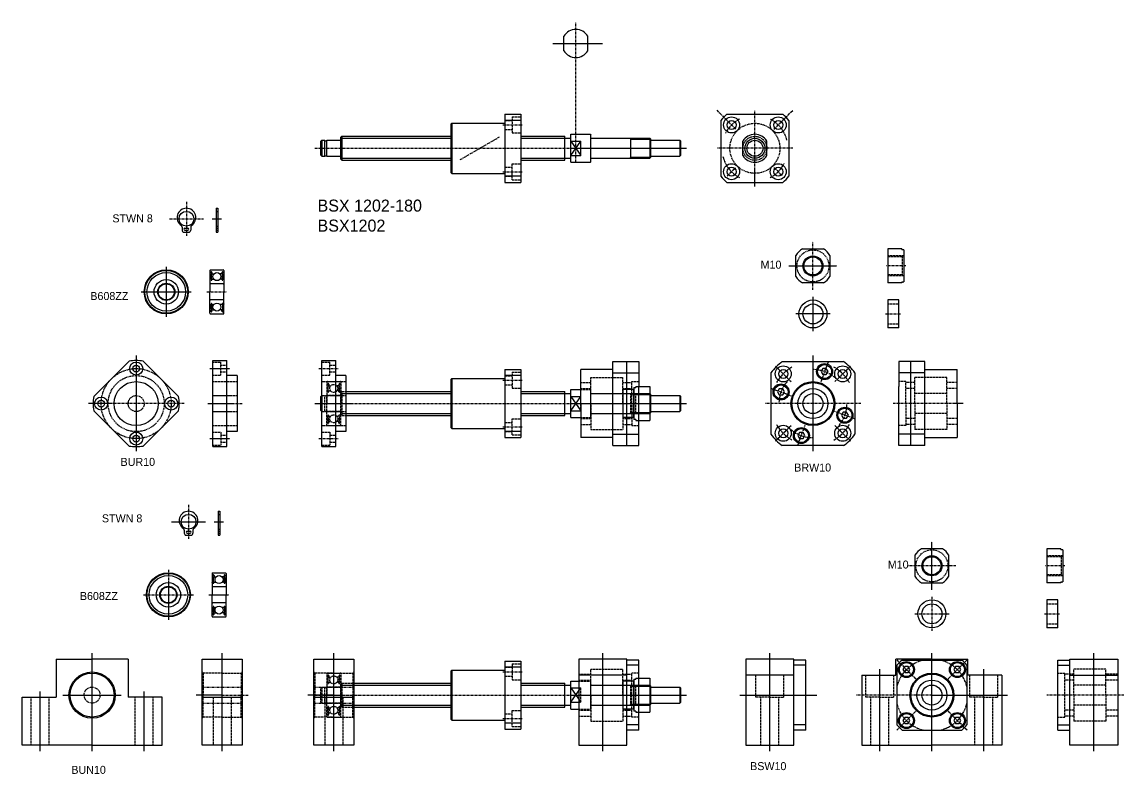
# Model space of a CAD drawing. Extents: x -129 to 421, y -253 to 123.
import ezdxf

# ---------------------------------------------------------------- set-up
doc = ezdxf.new("R2010")
doc.units = 0
for name, pattern in [('CENTER', [2, 1.25, -0.25, 0.25, -0.25]), ('DASHED', [0.75, 0.5, -0.25]), ('PHANTOM', [2.5, 1.25, -0.25, 0.25, -0.25, 0.25, -0.25])]:
    doc.linetypes.add(name, pattern=pattern)
doc.layers.get('0').update_dxf_attribs({"linetype": 'CONTINUOUS'})
doc.layers.add('CENTER', color=1, linetype='CENTER')

# ---------------------------------------------------------------- blocks, each defined once
blk = doc.blocks.new('BUN10-H')
at = {"color": 7, "linetype": 'CONTINUOUS'}
for p, q in [((-18, 0), (0, 0)), ((-18, 0), (-18, -19)), ((18, 0), (0, 0)), ((18, 0), (18, -19)), ((-35, -43), (-35, -19)), ((35, -43), (35, -19)), ((0, -43), (-35, -43)), ((0, -43), (35, -43))]:
    blk.add_line(p, q, dxfattribs=at)
at = {"color": 3, "linetype": 'DASHED'}
for p, q in [((-30.5, -43), (-30.5, -19)), ((-21.5, -43), (-21.5, -19)), ((21.5, -43), (21.5, -19)), ((30.5, -43), (30.5, -19))]:
    blk.add_line(p, q, dxfattribs=at)
at = {"color": 7, "linetype": 'CONTINUOUS'}
for points in [[(-35, -19), (-18, -19)], [(35, -19), (18, -19)]]:
    blk.add_lwpolyline(points, dxfattribs=at)
for radius in [11.55, 11]:
    blk.add_circle((0, -18), radius, dxfattribs=at)
at = {"color": 3, "linetype": 'PHANTOM'}
blk.add_circle((0, -18), 4, dxfattribs=at)
at = {"layer": 'CENTER', "color": 1, "linetype": 'CENTER'}
for p, q in [((0, -46), (0, 3)), ((-26, -46), (-26, -16)), ((26, -46), (26, -16)), ((-14.55, -18), (14.55, -18))]:
    blk.add_line(p, q, dxfattribs=at)
blk = doc.blocks.new('BUR10-H')
at = {"color": 7, "linetype": 'CONTINUOUS'}
for p, q in [((-21.21, 3.54), (-3.54, 21.21)), ((21.21, 3.54), (3.54, 21.21)), ((-3.54, -21.21), (-21.21, -3.54)), ((3.54, -21.21), (21.21, -3.54))]:
    blk.add_line(p, q, dxfattribs=at)
for centre, radius in [((0, 17.5), 3.25), ((0, 17.5), 1.7), ((0, 0), 11), ((-17.5, 0), 3.25), ((-17.5, 0), 1.7), ((17.5, 0), 3.25), ((17.5, 0), 1.7), ((0, -17.5), 3.25), ((0, -17.5), 1.7)]:
    blk.add_circle(centre, radius, dxfattribs=at)
at = {"color": 3, "linetype": 'DASHED'}
blk.add_circle((0, 0), 14, dxfattribs=at)
at = {"color": 3, "linetype": 'PHANTOM'}
blk.add_circle((0, 0), 4, dxfattribs=at)
at = {"color": 7, "linetype": 'CONTINUOUS'}
for start, end in [(80.516, 99.484), (170.516, 189.484), (350.516, 9.484), (260.516, 279.484)]:
    blk.add_arc((0, 0), 21.5, start, end, dxfattribs=at)
at = {"layer": 'CENTER'}
blk.add_line((0, 24), (0, -24), dxfattribs=at)
at = {"layer": 'CENTER', "linetype": 'CENTER'}
blk.add_line((24, 0), (-24, 0), dxfattribs=at)
blk.add_circle((0, 0), 17.5, dxfattribs=at)
blk = doc.blocks.new('BUR10-V')
at = {"color": 7, "linetype": 'CONTINUOUS'}
for p, q in [((-12, -21.5), (-12, 21.5)), ((-12, 21.5), (-5, 21.5)), ((-5, -21.5), (-5, 21.5)), ((0, 14), (-5, 14)), ((0, 14), (0, -14)), ((0, -14), (-5, -14)), ((-12, -21.5), (-5, -21.5))]:
    blk.add_line(p, q, dxfattribs=at)
at = {"color": 3, "linetype": 'DASHED'}
for p, q in [((-12, 20.75), (-8, 20.75)), ((-8, 14.25), (-8, 20.75)), ((-8, 19.2), (-5, 19.2)), ((-12, 14.25), (-8, 14.25)), ((-8, 15.8), (-5, 15.8)), ((-11.7, 11), (-0.3, 11)), ((-11.7, -11), (-0.3, -11)), ((-12, -14.25), (-8, -14.25)), ((-8, -14.25), (-8, -20.75)), ((-8, -15.8), (-5, -15.8)), ((-12, -20.75), (-8, -20.75)), ((-8, -19.2), (-5, -19.2))]:
    blk.add_line(p, q, dxfattribs=at)
at = {"color": 3, "linetype": 'PHANTOM'}
for p, q in [((-12, 4), (0, 4)), ((-12, -4), (0, -4))]:
    blk.add_line(p, q, dxfattribs=at)
at = {"layer": 'CENTER', "linetype": 'CENTER'}
for p, q in [((-13.5, 17.5), (-3.5, 17.5)), ((-14.5, 0), (2.5, 0)), ((-13.5, -17.5), (-3.5, -17.5))]:
    blk.add_line(p, q, dxfattribs=at)
blk = doc.blocks.new('M10NAT-V')
at = {"color": 7, "linetype": 'CONTINUOUS'}
for p, q in [((7, 8.5), (0, 8.5)), ((0, 8.5), (0, -8.5)), ((7, 8.5), (7, 8)), ((8, 8), (7, 8)), ((8, 8), (8, -8)), ((7, -8.5), (0, -8.5)), ((7, -8), (7, -8.5)), ((7, -8), (8, -8))]:
    blk.add_line(p, q, dxfattribs=at)
at = {"color": 3, "linetype": 'DASHED'}
for p, q in [((8, 5), (0, 5)), ((7.13, 4.5), (0, 4.5)), ((7.13, 4.5), (8, 5)), ((7.13, 4.5), (7.13, -4.5)), ((7.13, -4.5), (0, -4.5)), ((8, -5), (0, -5)), ((7.13, -4.5), (8, -5))]:
    blk.add_line(p, q, dxfattribs=at)
at = {"layer": 'CENTER', "color": 1, "linetype": 'CENTER'}
blk.add_line((9, 0), (-1, 0), dxfattribs=at)
blk = doc.blocks.new('BSX1202')
at = {"color": 7, "linetype": 'CONTINUOUS'}
for p, q in [((-8, 17), (-8, -17)), ((-8, 17), (0, 17)), ((0, 17), (0, -17)), ((-35, 12), (-34.5, 12.5)), ((-35, 12), (-35, -12)), ((-34.5, 12.5), (-8, 12.5)), ((-34.5, 12.5), (-34.5, -12.5)), ((0, 13.96), (-8, 13.96)), ((-90, 5.5), (-89.5, 6)), ((-89.5, 6), (-35, 6)), ((-89.5, 6), (-89.5, -6)), ((0, 6), (22, 6)), ((22, -6), (22, 6)), ((25, 7), (34.8, 7)), ((25, -7), (25, 7)), ((34.8, 7), (34.8, -7)), ((34.8, 7), (35, 6.8)), ((35, -6.8), (35, 6.8)), ((-100, 3.5), (-99.5, 4)), ((-100, -3.5), (-100, 3.5)), ((-99.5, 4), (-97.9, 4)), ((-99.5, 4), (-99.5, -4)), ((-97.9, -4), (-97.9, 4)), ((-97.9, 3.8), (-97, 3.8)), ((-97, -4), (-97, 4)), ((-97, 4), (-90.2, 4)), ((-90, -5.5), (-90, 5.5)), ((22, 5), (25, 5)), ((25, 3.61), (30, 3.61)), ((30, -3.61), (30, 3.61)), ((35.2, 5), (64.5, 5)), ((55, -5), (55, 5)), ((64.5, 5), (64.5, -5)), ((64.5, 5), (65, 4.5)), ((65, -4.5), (65, 4.5)), ((65, 4), (79.5, 4)), ((80, 3.5), (79.5, 4)), ((79.5, 4), (79.5, -4)), ((80, -3.5), (80, 3.5)), ((-100, -3.5), (-99.5, -4)), ((-99.5, -4), (-97.9, -4)), ((-97.9, -3.8), (-97, -3.8)), ((-97, -4), (-90.2, -4)), ((-90, -5.5), (-89.5, -6)), ((22, -5), (25, -5)), ((25, -3.61), (30, -3.61)), ((35.2, -5), (64.5, -5)), ((64.5, -5), (65, -4.5)), ((65, -4), (79.5, -4)), ((79.5, -4), (80, -3.5)), ((-89.5, -6), (-35, -6)), ((-75.88, -6), (-75.88, -6)), ((-62.25, -6), (-62.25, -6)), ((0, -6), (22, -6)), ((25, -7), (34.8, -7)), ((34.8, -7), (35, -6.8)), ((-34.5, -12.5), (-35, -12)), ((-34.5, -12.5), (-8, -12.5)), ((0, -13.96), (-8, -13.96)), ((-8, -17), (0, -17))]:
    blk.add_line(p, q, dxfattribs=at)
at = {"color": 3, "linetype": 'DASHED'}
for p, q in [((-8, 13.92), (-4.4, 13.92)), ((-4.4, 15.67), (-4.4, 7.67)), ((-4.4, 15.67), (0, 15.67)), ((-8, 9.42), (-4.4, 9.42)), ((-4.4, 7.67), (0, 7.67)), ((-8, -9.42), (-4.4, -9.42)), ((-4.4, -15.67), (-4.4, -7.67)), ((-4.4, -7.67), (0, -7.67)), ((-8, -13.92), (-4.4, -13.92)), ((-4.4, -15.67), (0, -15.67))]:
    blk.add_line(p, q, dxfattribs=at)
at = {"color": 3, "linetype": 'CONTINUOUS'}
for p, q in [((-89.5, 5), (-35, 5)), ((0, 5), (22, 5)), ((25, 3.61), (30, -3.61)), ((25, -3.61), (30, 3.61)), ((55, 4.5), (54.5, 5)), ((55, 4.5), (65, 4.5)), ((-89.5, -5), (-35, -5)), ((0, -5), (22, -5)), ((55, -4.5), (54.5, -5)), ((55, -4.5), (65, -4.5))]:
    blk.add_line(p, q, dxfattribs=at)
at = {"color": 7, "linetype": 'CONTINUOUS'}
for centre, start, end in [((-90.2, 4.2), 270, 0), ((35.2, 5.2), 180, 270), ((-90.2, -4.2), 0, 90), ((35.2, -5.2), 90, 180)]:
    blk.add_arc(centre, 0.2, start, end, dxfattribs=at)
at = {"layer": 'CENTER', "color": 1, "linetype": 'CENTER'}
for p, q in [((-9, 11.67), (1, 11.67)), ((-30.3, -5.66), (-10.7, 5.66)), ((-103, 0), (83, 0)), ((-9, -11.67), (1, -11.67))]:
    blk.add_line(p, q, dxfattribs=at)
blk = doc.blocks.new('BRW10-H')
at = {"color": 7, "linetype": 'CONTINUOUS'}
for p, q in [((-15.33, 21), (15.33, 21)), ((-21, 15.33), (-21, -15.33)), ((21, 15.33), (21, -15.33)), ((15.33, -21), (-15.33, -21))]:
    blk.add_line(p, q, dxfattribs=at)
for points in [[(4.95, 17.47), (4.08, 15.97), (4.95, 14.47), (6.68, 14.47), (7.55, 15.97), (6.68, 17.47)], [(-16.84, 7.31), (-17.71, 5.81), (-16.84, 4.31), (-15.11, 4.31), (-14.24, 5.81), (-15.11, 7.31)], [(15.11, -4.31), (14.24, -5.81), (15.11, -7.31), (16.84, -7.31), (17.71, -5.81), (16.84, -4.31)], [(-6.68, -14.47), (-7.55, -15.97), (-6.68, -17.47), (-4.95, -17.47), (-4.08, -15.97), (-4.95, -14.47)]]:
    blk.add_lwpolyline(points, close=True)
for centre, radius in [((-14.85, 14.85), 4), ((-14.85, 14.85), 2.25), ((5.81, 15.97), 4), ((14.85, 14.85), 4), ((14.85, 14.85), 2.25), ((-15.97, 5.81), 4), ((0, 0), 7.5), ((0, 0), 5), ((15.97, -5.81), 4), ((-14.85, -14.85), 4), ((14.85, -14.85), 4), ((-14.85, -14.85), 2.25), ((-5.81, -15.97), 4), ((14.85, -14.85), 2.25)]:
    blk.add_circle(centre, radius, dxfattribs=at)
for centre, radius in [((5.81, 15.97), 3.5), ((-15.97, 5.81), 3.5), ((0, 0), 11), ((0, 0), 10.5), ((15.97, -5.81), 3.5), ((-5.81, -15.97), 3.5)]:
    blk.add_circle(centre, radius)
for start, end in [(126.1289, 143.8711), (36.1289, 53.8711), (216.1289, 233.8711), (306.1289, 323.8711)]:
    blk.add_arc((0, 0), 26, start, end, dxfattribs=at)
at = {"layer": 'CENTER', "color": 1, "linetype": 'CENTER'}
for p, q in [((0, 24), (0, -24)), ((-18.74, 18.74), (-10.96, 10.96)), ((7.54, 20.72), (3.95, 10.85)), ((18.74, 18.74), (10.96, 10.96)), ((-20.72, 7.54), (-10.85, 3.95)), ((24, 0), (-24, 0)), ((20.72, -7.54), (10.85, -3.95)), ((-18.74, -18.74), (-10.96, -10.96)), ((-7.54, -20.72), (-3.95, -10.85)), ((18.74, -18.74), (10.96, -10.96))]:
    blk.add_line(p, q, dxfattribs=at)
for start, end in [(119.9507, 150.0493), (29.9507, 60.0493), (209.9507, 240.0493), (299.9507, 330.0493)]:
    blk.add_arc((0, 0), 21, start, end, dxfattribs=at)
at = {"layer": 'CENTER'}
for start, end in [(49.6715, 90.3285), (139.6715, 180.3285), (319.6715, 0.3285), (229.6715, 270.3285)]:
    blk.add_arc((0, 0), 17, start, end, dxfattribs=at)
blk = doc.blocks.new('BRW10-V')
at = {"color": 7, "linetype": 'CONTINUOUS'}
for p, q in [((-16, 21), (-29, 21)), ((-29, 21), (-29, 8.5)), ((-23, -21), (-23, 21)), ((-16, -21), (-16, 21)), ((-16, 17), (0, 17)), ((0, 0), (0, 17)), ((-16, 15.33), (-29, 15.33)), ((-29, -8.5), (-29, 8.5)), ((0, 0), (0, -17)), ((-29, -21), (-29, -8.5)), ((-16, -15.33), (-29, -15.33)), ((-16, -21), (-29, -21)), ((-16, -17), (0, -17))]:
    blk.add_line(p, q, dxfattribs=at)
at = {"color": 3, "linetype": 'DASHED'}
for p, q in [((-21, 0), (-21, 13)), ((-5, 13), (-21, 13)), ((-5, 0), (-5, 13)), ((-25.5, 11), (-29, 11)), ((-25.5, 0), (-25.5, 11)), ((-21, 10.5), (-25.5, 10.5)), ((-21, 7.5), (-25.5, 7.5)), ((0, 10.5), (-5, 10.5)), ((0, 7.5), (-5, 7.5)), ((-25.5, 0), (-25.5, -11)), ((-5, 5), (-21, 5)), ((-21, 0), (-21, -13)), ((-5, 0), (-5, -13)), ((-5, -5), (-21, -5)), ((-25.5, -11), (-29, -11)), ((-21, -7.5), (-25.5, -7.5)), ((-21, -10.5), (-25.5, -10.5)), ((0, -7.5), (-5, -7.5)), ((0, -10.5), (-5, -10.5)), ((-5, -13), (-21, -13))]:
    blk.add_line(p, q, dxfattribs=at)
at = {"layer": 'CENTER', "color": 1, "linetype": 'CENTER'}
blk.add_line((3, 0), (-31.85, 0), dxfattribs=at)
blk = doc.blocks.new('BSW10-H')
at = {"color": 7, "linetype": 'CONTINUOUS'}
for p, q in [((-18, 35), (-18, 43)), ((0, 43), (-18, 43)), ((-17.5, 39.92), (-17.5, 10.08)), ((-14.92, 42.5), (14.92, 42.5)), ((0, 43), (18, 43)), ((17.5, 39.92), (17.5, 10.08)), ((18, 35), (18, 43)), ((-35, 35), (-35, 0)), ((-35, 35), (-18, 35)), ((35, 35), (18, 35)), ((35, 35), (35, 0)), ((-14.92, 7.5), (14.92, 7.5)), ((-35, 0), (0, 0)), ((35, 0), (0, 0))]:
    blk.add_line(p, q, dxfattribs=at)
at = {"color": 3, "linetype": 'DASHED'}
for p, q in [((-33, 24), (-33, 35)), ((-19, 24), (-19, 35)), ((19, 24), (19, 35)), ((33, 24), (33, 35)), ((-26, 24), (-33, 24)), ((-30.5, 0), (-30.5, 24)), ((-26, 24), (-19, 24)), ((-21.5, 0), (-21.5, 24)), ((26, 24), (19, 24)), ((21.5, 0), (21.5, 24)), ((26, 24), (33, 24)), ((30.5, 0), (30.5, 24))]:
    blk.add_line(p, q, dxfattribs=at)
for points in [[(-13.59, 39.23), (-14.46, 37.73), (-13.59, 36.23), (-11.86, 36.23), (-11, 37.73), (-11.86, 39.23)], [(11.86, 39.23), (11, 37.73), (11.86, 36.23), (13.59, 36.23), (14.46, 37.73), (13.59, 39.23)], [(-13.59, 13.77), (-14.46, 12.27), (-13.59, 10.77), (-11.86, 10.77), (-11, 12.27), (-11.86, 13.77)], [(11.86, 13.77), (11, 12.27), (11.86, 10.77), (13.59, 10.77), (14.46, 12.27), (13.59, 13.77)]]:
    blk.add_lwpolyline(points, close=True)
at = {"color": 7, "linetype": 'CONTINUOUS'}
for centre, radius in [((-12.73, 37.73), 4), ((-12.73, 37.73), 3.5), ((12.73, 37.73), 4), ((12.73, 37.73), 3.5), ((0, 25), 11), ((0, 25), 7.5), ((0, 25), 5), ((-12.73, 12.27), 4), ((-12.73, 12.27), 3.5), ((12.73, 12.27), 4), ((12.73, 12.27), 3.5)]:
    blk.add_circle(centre, radius, dxfattribs=at)
blk.add_circle((0, 25), 10.5)
for start, end in [(130.4591, 139.5409), (40.4591, 49.5409), (220.4591, 229.5409), (310.4591, 319.5409)]:
    blk.add_arc((0, 25), 23, start, end, dxfattribs=at)
at = {"layer": 'CENTER', "color": 1, "linetype": 'CENTER'}
for p, q in [((0, -3), (0, 46)), ((-17.55, 42.55), (-7.9, 32.9)), ((17.55, 42.55), (7.9, 32.9)), ((-26, -3), (-26, 38)), ((26, -3), (26, 38)), ((0, 25), (-38, 25)), ((0, 25), (38, 25)), ((-17.55, 7.45), (-7.9, 17.1)), ((17.55, 7.45), (7.9, 17.1))]:
    blk.add_line(p, q, dxfattribs=at)
for start, end in [(103.5362, 166.4638), (13.5362, 76.4638), (193.5362, 256.4638), (283.5362, 346.4638)]:
    blk.add_arc((0, 25), 18, start, end, dxfattribs=at)
blk = doc.blocks.new('BSW10-V')
at = {"color": 7, "linetype": 'CONTINUOUS'}
for p, q in [((-30, -17.5), (-30, 17.5)), ((-30, 17.5), (-24, 17.5)), ((-24, 18), (0, 18)), ((-24, 17.15), (-24, 18)), ((-24, -17.15), (-24, 17.15)), ((0, 18), (0, -25)), ((-30, 14.92), (-24, 14.92)), ((-24, 10), (0, 10)), ((-30, -14.92), (-24, -14.92)), ((-30, -17.5), (-24, -17.5)), ((-24, -25), (-24, -17.15)), ((0, -25), (-24, -25))]:
    blk.add_line(p, q, dxfattribs=at)
at = {"color": 3, "linetype": 'DASHED'}
for p, q in [((-6, 13), (-22, 13)), ((-22, 0), (-22, 13)), ((-6, 0), (-6, 13)), ((-30, 11), (-26.5, 11)), ((-26.5, -11), (-26.5, 11)), ((-22, 10.5), (-26.5, 10.5)), ((-22, 7.5), (-26.5, 7.5)), ((0, 10.5), (-6, 10.5)), ((0, 7.5), (-6, 7.5)), ((-6, 5), (-22, 5)), ((-22, 0), (-22, -13)), ((-6, 0), (-6, -13)), ((-6, -5), (-22, -5)), ((-30, -11), (-26.5, -11)), ((-22, -7.5), (-26.5, -7.5)), ((-22, -10.5), (-26.5, -10.5)), ((0, -7.5), (-6, -7.5)), ((0, -10.5), (-6, -10.5)), ((-6, -13), (-22, -13))]:
    blk.add_line(p, q, dxfattribs=at)
at = {"layer": 'CENTER', "color": 1, "linetype": 'CENTER'}
for p, q in [((-12, -28), (-12, 21)), ((3, 0), (-35.5, 0))]:
    blk.add_line(p, q, dxfattribs=at)
blk = doc.blocks.new('BUN10-V')
at = {"color": 7, "linetype": 'CONTINUOUS'}
for p, q in [((-20, -25), (-20, 18)), ((-20, 18), (0, 18)), ((0, 18), (0, -25)), ((-20, -1), (0, -1)), ((0, -25), (-20, -25))]:
    blk.add_line(p, q, dxfattribs=at)
at = {"color": 3, "linetype": 'DASHED'}
for p, q in [((-20, 11.55), (-19.45, 11)), ((0, 11.55), (-0.55, 11)), ((-19.45, 11), (-19.45, 0)), ((-10, 11), (-19.45, 11)), ((-10, 11), (-0.55, 11)), ((-0.55, 11), (-0.55, 0)), ((-19.45, -11), (-19.45, 0)), ((-0.55, -11), (-0.55, 0)), ((-14.5, -1), (-14.5, -25)), ((-5.5, -1), (-5.5, -25)), ((-20, -11.55), (-19.45, -11)), ((-10, -11), (-19.45, -11)), ((-10, -11), (-0.55, -11)), ((0, -11.55), (-0.55, -11))]:
    blk.add_line(p, q, dxfattribs=at)
at = {"color": 3, "linetype": 'PHANTOM'}
for p, q in [((-20, 4), (0, 4)), ((-20, -4), (0, -4))]:
    blk.add_line(p, q, dxfattribs=at)
at = {"layer": 'CENTER', "color": 1, "linetype": 'CENTER'}
for p, q in [((-10, -28), (-10, 21)), ((-10, 0), (-23, 0)), ((-10, 0), (3, 0))]:
    blk.add_line(p, q, dxfattribs=at)
blk = doc.blocks.new('SP10')
at = {"color": 7, "linetype": 'CONTINUOUS'}
for p, q in [((0, 7), (0, -7)), ((5.5, 7), (0, 7)), ((5.5, -7), (5.5, 7)), ((5.5, -7), (0, -7))]:
    blk.add_line(p, q, dxfattribs=at)
at = {"color": 3, "linetype": 'DASHED'}
for p, q in [((0, 5), (5.5, 5)), ((0, -5), (5.5, -5))]:
    blk.add_line(p, q, dxfattribs=at)
at = {"layer": 'CENTER', "color": 1, "linetype": 'CENTER'}
blk.add_line((-1.25, 0), (6.75, 0), dxfattribs=at)
blk = doc.blocks.new('B608ZZ')
at = {"color": 3, "linetype": 'DASHED'}
for p, q in [((0, 10.7), (0, 0)), ((0, 9.75), (0.1, 9.65)), ((0, 6), (0.1, 6.1)), ((0.1, 9.65), (0.33, 9.65)), ((0.1, 6.1), (0.33, 6.1)), ((0.3, 11), (6.7, 11)), ((0.33, 9.65), (0.44, 9.83)), ((0.33, 6.1), (0.55, 5.84)), ((0.38, 9.47), (0.5, 9.4)), ((0.45, 9.58), (0.56, 9.77)), ((0.56, 9.52), (0.45, 9.58)), ((0.5, 9.4), (0.56, 9.52)), ((0.87, 8.95), (0.6, 8.68)), ((0.6, 8.68), (0.6, 6.5)), ((1, 8.89), (0.73, 8.63)), ((0.73, 6.5), (0.73, 8.63)), ((0.93, 6.5), (0.73, 6.5)), ((0.73, 6.36), (0.93, 6.36)), ((0.87, 9.68), (0.87, 8.95)), ((0.93, 6.36), (0.93, 6.5)), ((0.93, 5.92), (1.04, 6.21)), ((1, 9.68), (1, 8.89)), ((1, 9.05), (1.1, 8.95)), ((1.04, 6.21), (1.14, 6.3)), ((1.1, 8.95), (2.02, 8.95)), ((1.14, 6.3), (1.98, 6.3)), ((5.9, 8.95), (4.98, 8.95)), ((5.86, 6.3), (5.02, 6.3)), ((5.96, 6.21), (5.86, 6.3)), ((6, 9.05), (5.9, 8.95)), ((6.07, 5.92), (5.96, 6.21)), ((6, 9.68), (6, 8.89)), ((6, 8.89), (6.27, 8.63)), ((6.07, 6.5), (6.27, 6.5)), ((6.07, 6.36), (6.07, 6.5)), ((6.27, 6.36), (6.07, 6.36)), ((6.13, 9.68), (6.13, 8.95)), ((6.13, 8.95), (6.4, 8.68)), ((6.27, 6.5), (6.27, 8.63)), ((6.4, 8.68), (6.4, 6.5)), ((6.55, 9.58), (6.44, 9.77)), ((6.44, 9.52), (6.55, 9.58)), ((6.5, 9.4), (6.44, 9.52)), ((6.67, 6.1), (6.45, 5.84)), ((6.62, 9.47), (6.5, 9.4)), ((6.67, 9.65), (6.56, 9.83)), ((6.9, 9.65), (6.67, 9.65)), ((6.9, 6.1), (6.67, 6.1)), ((7, 9.75), (6.9, 9.65)), ((7, 6), (6.9, 6.1)), ((7, 10.7), (7, 0)), ((0, -10.7), (0, 0)), ((6.7, 4), (0.3, 4)), ((7, -10.7), (7, 0)), ((6.7, -4), (0.3, -4)), ((7, -5.35), (7, -5.35)), ((0, -6), (0.1, -6.1)), ((0, -9.75), (0.1, -9.65)), ((0.1, -6.1), (0.33, -6.1)), ((0.1, -9.65), (0.33, -9.65)), ((0.3, -11), (6.7, -11)), ((0.33, -6.1), (0.55, -5.84)), ((0.33, -9.65), (0.44, -9.83)), ((0.38, -9.47), (0.5, -9.4)), ((0.56, -9.52), (0.45, -9.58)), ((0.45, -9.58), (0.56, -9.77)), ((0.5, -9.4), (0.56, -9.52)), ((0.6, -8.68), (0.6, -6.5)), ((0.87, -8.95), (0.6, -8.68)), ((0.73, -6.36), (0.93, -6.36)), ((0.73, -6.5), (0.73, -8.63)), ((0.93, -6.5), (0.73, -6.5)), ((1, -8.89), (0.73, -8.63)), ((0.87, -9.68), (0.87, -8.95)), ((0.93, -5.92), (1.04, -6.21)), ((0.93, -6.36), (0.93, -6.5)), ((1, -9.68), (1, -8.89)), ((1, -9.05), (1.1, -8.95)), ((1.04, -6.21), (1.14, -6.3)), ((1.1, -8.95), (2.02, -8.95)), ((1.14, -6.3), (1.98, -6.3)), ((5.9, -8.95), (4.98, -8.95)), ((5.86, -6.3), (5.02, -6.3)), ((5.96, -6.21), (5.86, -6.3)), ((6, -9.05), (5.9, -8.95)), ((6.07, -5.92), (5.96, -6.21)), ((6, -8.89), (6.27, -8.63)), ((6, -9.68), (6, -8.89)), ((6.27, -6.36), (6.07, -6.36)), ((6.07, -6.36), (6.07, -6.5)), ((6.07, -6.5), (6.27, -6.5)), ((6.13, -8.95), (6.4, -8.68)), ((6.13, -9.68), (6.13, -8.95)), ((6.27, -6.5), (6.27, -8.63)), ((6.4, -8.68), (6.4, -6.5)), ((6.5, -9.4), (6.44, -9.52)), ((6.44, -9.52), (6.55, -9.58)), ((6.55, -9.58), (6.44, -9.77)), ((6.67, -6.1), (6.45, -5.84)), ((6.62, -9.47), (6.5, -9.4)), ((6.67, -9.65), (6.56, -9.83)), ((6.9, -6.1), (6.67, -6.1)), ((6.9, -9.65), (6.67, -9.65)), ((7, -6), (6.9, -6.1)), ((7, -9.75), (6.9, -9.65)), ((7, -8.03), (7, -8.02))]:
    blk.add_line(p, q, dxfattribs=at)
for centre in [(3.5, 7.6), (3.5, -7.6)]:
    blk.add_circle(centre, 2, dxfattribs=at)
for centre, radius, start, end in [((0.3, 10.7), 0.3, 90, 180), ((0.45, 9.58), 0.133, 149.9969, 240.0013), ((0.7, 9.68), 0.299, 0, 150.0002), ((0.72, 5.98), 0.224, 220.001, 343.1517), ((0.7, 9.68), 0.166, 0, 150.0044), ((0.73, 6.5), 0.133, 180.0001, 270), ((6.3, 9.68), 0.299, 29.9998, 180), ((6.28, 5.98), 0.224, 196.8483, 319.999), ((6.3, 9.68), 0.166, 29.9956, 180), ((6.27, 6.5), 0.133, 270, 359.9999), ((6.55, 9.58), 0.133, 299.9987, 30.0031), ((6.7, 10.7), 0.3, 0, 90), ((0.3, 4.3), 0.3, 180, 270), ((6.7, 4.3), 0.3, 270, 0), ((0.3, -4.3), 0.3, 90, 180), ((6.7, -4.3), 0.3, 0, 90), ((0.3, -10.7), 0.3, 180, 270), ((0.45, -9.58), 0.133, 119.9987, 210.0031), ((0.7, -9.68), 0.299, 209.9998, 0), ((0.72, -5.98), 0.224, 16.8483, 139.999), ((0.7, -9.68), 0.166, 209.9956, 0), ((0.73, -6.5), 0.133, 90, 179.9999), ((6.3, -9.68), 0.299, 180, 330.0002), ((6.28, -5.98), 0.224, 40.001, 163.1517), ((6.3, -9.68), 0.166, 180, 330.0044), ((6.27, -6.5), 0.133, 0.0001, 90), ((6.55, -9.58), 0.133, 329.9969, 60.0013), ((6.7, -10.7), 0.3, 270, 0)]:
    blk.add_arc(centre, radius, start, end, dxfattribs=at)
at = {"layer": 'CENTER', "color": 1, "linetype": 'CENTER'}
blk.add_line((-1.56, 0), (8.49, 0), dxfattribs=at)
blk = doc.blocks.new('BSX1202-2')
at = {"color": 7, "linetype": 'CONTINUOUS'}
for p, q in [((-8, 17), (-8, -17)), ((-8, 17), (0, 17)), ((0, 17), (0, -17)), ((-35, 12), (-34.5, 12.5)), ((-35, 12), (-35, -12)), ((-34.5, 12.5), (-8, 12.5)), ((-34.5, 12.5), (-34.5, -12.5)), ((0, 13.9642), (-8, 13.9642)), ((-87.5, 6), (-35, 6)), ((0, 6), (22, 6)), ((22, -6), (22, 6)), ((25, -7), (25, 7)), ((25, 7), (30, 7)), ((-100, 3.5), (-99.5, 4)), ((-100, -3.5), (-100, 3.5)), ((-99.5, 4), (-99.5, -4)), ((22, 5), (25, 5)), ((25, 3.6055), (30, 3.6055)), ((64.5, 5), (64.5, -5)), ((64.5, 5), (65, 4.5)), ((65, -4.5), (65, 4.5)), ((65, 4), (79.5, 4)), ((80, 3.5), (79.5, 4)), ((79.5, 4), (79.5, -4)), ((80, -3.5), (80, 3.5)), ((-100, -3.5), (-99.5, -4)), ((22, -5), (25, -5)), ((25, -3.6055), (30, -3.6055)), ((64.5, -5), (65, -4.5)), ((65, -4), (79.5, -4)), ((79.5, -4), (80, -3.5)), ((-87.5, -6), (-35, -6)), ((-75.875, -6), (-75.875, -5.9999)), ((-62.25, -6), (-62.2499, -6)), ((0, -6), (22, -6)), ((25, -7), (30, -7)), ((-34.5, -12.5), (-35, -12)), ((-34.5, -12.5), (-8, -12.5)), ((0, -13.9642), (-8, -13.9642)), ((-8, -17), (0, -17))]:
    blk.add_line(p, q, dxfattribs=at)
at = {"color": 3, "linetype": 'DASHED'}
for p, q in [((-8, 13.917), (-4.4, 13.917)), ((-4.4, 15.667), (-4.4, 7.667)), ((-4.4, 15.667), (0, 15.667)), ((-90, 5.5), (-89.5, 6)), ((-89.5, 6), (-89.5, -6)), ((-89.5, 6), (-87.5, 6)), ((-8, 9.417), (-4.4, 9.417)), ((-4.4, 7.667), (0, 7.667)), ((30, 7), (34.8, 7)), ((34.8, 7), (34.8, -7)), ((34.8, 7), (35, 6.8)), ((35, -6.8), (35, 6.8)), ((-99.5, 4), (-97.9, 4)), ((-97.9, -4), (-97.9, 4)), ((-97.9, 3.8), (-97, 3.8)), ((-97, 4), (-90.2, 4)), ((-97, -4), (-97, 4)), ((-90, -5.5), (-90, 5.5)), ((30, -3.6055), (30, 3.6055)), ((35.2, 5), (64.5, 5)), ((55, 4.5), (54.5, 5)), ((55, -5), (55, 5)), ((55, 4.5), (65, 4.5)), ((-99.5, -4), (-97.9, -4)), ((-97.9, -3.8), (-97, -3.8)), ((-97, -4), (-90.2, -4)), ((-90, -5.5), (-89.5, -6)), ((35.2, -5), (64.5, -5)), ((55, -4.5), (54.5, -5)), ((55, -4.5), (65, -4.5)), ((-89.5, -6), (-87.5, -6)), ((-8, -9.417), (-4.4, -9.417)), ((-4.4, -15.667), (-4.4, -7.667)), ((-4.4, -7.667), (0, -7.667)), ((30, -7), (34.8, -7)), ((34.8, -7), (35, -6.8)), ((-8, -13.917), (-4.4, -13.917)), ((-4.4, -15.667), (0, -15.667))]:
    blk.add_line(p, q, dxfattribs=at)
at = {"color": 3, "linetype": 'CONTINUOUS'}
for p, q in [((-89.5, 5), (-35, 5)), ((0, 5), (22, 5)), ((25, 3.6055), (30, -3.6055)), ((25, -3.6055), (30, 3.6055)), ((-89.5, -5), (-35, -5)), ((0, -5), (22, -5))]:
    blk.add_line(p, q, dxfattribs=at)
at = {"color": 3, "linetype": 'DASHED'}
for centre, start, end in [((-90.2, 4.2), 270, 0), ((35.2, 5.2), 180, 270), ((-90.2, -4.2), 0, 90), ((35.2, -5.2), 90, 180)]:
    blk.add_arc(centre, 0.2, start, end, dxfattribs=at)
at = {"layer": 'CENTER', "color": 1, "linetype": 'CENTER'}
for p, q in [((-9, 11.667), (1, 11.667)), ((-103, 0), (83, 0)), ((-9, -11.667), (1, -11.667))]:
    blk.add_line(p, q, dxfattribs=at)
blk = doc.blocks.new('BSX1202-3')
at = {"color": 7, "linetype": 'CONTINUOUS'}
for p, q in [((-8, 17), (-8, -17)), ((-8, 17), (0, 17)), ((0, 17), (0, -17)), ((-35, 12), (-34.5, 12.5)), ((-35, 12), (-35, -12)), ((-34.5, 12.5), (-8, 12.5)), ((-34.5, 12.5), (-34.5, -12.5)), ((0, 13.9642), (-8, 13.9642)), ((-83.5, 6), (-35, 6)), ((0, 6), (22, 6)), ((22, -6), (22, 6)), ((25, -7), (25, 7)), ((25, 7), (29, 7)), ((22, 5), (25, 5)), ((25, 3.6055), (29, 3.6055)), ((64.5, 5), (64.5, -5)), ((64.5, 5), (65, 4.5)), ((65, -4.5), (65, 4.5)), ((65, 4), (79.5, 4)), ((79.5, 4), (79.5, -4)), ((80, 3.5), (79.5, 4)), ((80, -3.5), (80, 3.5)), ((22, -5), (25, -5)), ((25, -3.6055), (29, -3.6055)), ((64.5, -5), (65, -4.5)), ((65, -4), (79.5, -4)), ((79.5, -4), (80, -3.5)), ((-83.5, -6), (-35, -6)), ((-75.875, -6), (-75.875, -5.9999)), ((-62.25, -6), (-62.2499, -6)), ((0, -6), (22, -6)), ((25, -7), (29, -7)), ((-34.5, -12.5), (-35, -12)), ((-34.5, -12.5), (-8, -12.5)), ((0, -13.9642), (-8, -13.9642)), ((-8, -17), (0, -17))]:
    blk.add_line(p, q, dxfattribs=at)
at = {"color": 3, "linetype": 'DASHED'}
for p, q in [((-8, 13.917), (-4.4, 13.917)), ((-4.4, 15.667), (-4.4, 7.667)), ((-4.4, 15.667), (0, 15.667)), ((-90, 5.5), (-89.5, 6)), ((-89.5, 6), (-89.5, -6)), ((-89.5, 6), (-83.5, 6)), ((-8, 9.417), (-4.4, 9.417)), ((-4.4, 7.667), (0, 7.667)), ((29, 7), (34.8, 7)), ((34.8, 7), (34.8, -7)), ((34.8, 7), (35, 6.8)), ((35, -6.8), (35, 6.8)), ((-100, 3.5), (-99.5, 4)), ((-100, -3.5), (-100, 3.5)), ((-99.5, 4), (-99.5, -4)), ((-99.5, 4), (-97.9, 4)), ((-97.9, -4), (-97.9, 4)), ((-97.9, 3.8), (-97, 3.8)), ((-97, -4), (-97, 4)), ((-97, 4), (-90.2, 4)), ((-90, -5.5), (-90, 5.5)), ((29, 3.6055), (30, 3.6055)), ((30, -3.6055), (30, 3.6055)), ((35.2, 5), (64.5, 5)), ((55, 4.5), (54.5, 5)), ((55, -5), (55, 5)), ((55, 4.5), (65, 4.5)), ((-100, -3.5), (-99.5, -4)), ((-99.5, -4), (-97.9, -4)), ((-97.9, -3.8), (-97, -3.8)), ((-97, -4), (-90.2, -4)), ((-90, -5.5), (-89.5, -6)), ((29, -3.6055), (30, -3.6055)), ((35.2, -5), (64.5, -5)), ((55, -4.5), (54.5, -5)), ((55, -4.5), (65, -4.5)), ((-89.5, -6), (-83.5, -6)), ((-8, -9.417), (-4.4, -9.417)), ((-4.4, -7.667), (0, -7.667)), ((-4.4, -15.667), (-4.4, -7.667)), ((29, -7), (34.8, -7)), ((34.8, -7), (35, -6.8)), ((-8, -13.917), (-4.4, -13.917)), ((-4.4, -15.667), (0, -15.667))]:
    blk.add_line(p, q, dxfattribs=at)
at = {"color": 3, "linetype": 'CONTINUOUS'}
for p, q in [((-89.5, 5), (-35, 5)), ((0, 5), (22, 5)), ((25, -3.6055), (30, 3.6055)), ((25, 3.6055), (30, -3.6055)), ((-89.5, -5), (-35, -5)), ((0, -5), (22, -5))]:
    blk.add_line(p, q, dxfattribs=at)
at = {"color": 3, "linetype": 'DASHED'}
for centre, start, end in [((-90.2, 4.2), 270, 0), ((35.2, 5.2), 180, 270), ((-90.2, -4.2), 0, 90), ((35.2, -5.2), 90, 180)]:
    blk.add_arc(centre, 0.2, start, end, dxfattribs=at)
at = {"layer": 'CENTER', "color": 1, "linetype": 'CENTER'}
for p, q in [((-9, 11.667), (1, 11.667)), ((-103, 0), (83, 0)), ((-9, -11.667), (1, -11.667))]:
    blk.add_line(p, q, dxfattribs=at)

msp = doc.modelspace()

# ---------------------------------------------------------------- linework, layer by layer
at = {"color": 7, "linetype": 'CONTINUOUS'}
for p, q in [((141.5, 108.78), (141.5, 115.99)), ((153.5, 108.78), (153.5, 115.99)), ((220, 73.96), (220, 46.04)), ((223.04, 77), (250.96, 77)), ((254, 73.96), (254, 46.04)), ((231, 56.39), (231, 63.61)), ((243, 56.39), (243, 63.61)), ((220, 46.04), (220, 46.04)), ((254, 46.04), (254, 46.04)), ((223.04, 43), (250.96, 43)), ((-32.31, 30.08), (-32.31, 18.08)), ((-32.31, 30.08), (-31.51, 30.08)), ((-31.51, 30.08), (-31.51, 18.08)), ((-49.29, 20.68), (-49.29, 19.08)), ((-48.39, 18.08), (-45.89, 18.08)), ((-47.89, 20.08), (-46.39, 20.08)), ((-47.89, 19.08), (-46.39, 19.08)), ((-47.14, 21.08), (-47.14, 20.08)), ((-47.14, 19.08), (-47.14, 18.08)), ((-44.99, 20.68), (-44.99, 19.08)), ((-32.31, 18.08), (-31.51, 18.08)), ((257.53, -4.03), (257.53, 6.51)), ((260.76, 9.74), (271.29, 9.74)), ((274.53, 6.51), (274.53, -4.03)), ((303.53, 9.74), (303.53, -7.26)), ((310.53, 9.74), (303.53, 9.74)), ((310.53, 9.74), (310.53, 9.24)), ((311.53, 9.24), (310.53, 9.24)), ((311.53, 9.24), (311.53, -6.76)), ((271.29, -7.26), (260.76, -7.26)), ((310.53, -7.26), (303.53, -7.26)), ((310.53, -6.76), (311.53, -6.76)), ((310.53, -6.76), (310.53, -7.26)), ((-31.26, -121.28), (-31.26, -133.28)), ((-31.26, -121.28), (-30.46, -121.28)), ((-30.46, -121.28), (-30.46, -133.28)), ((-48.24, -130.68), (-48.24, -132.28)), ((-46.84, -131.28), (-45.34, -131.28)), ((-46.09, -130.28), (-46.09, -131.28)), ((-43.94, -130.68), (-43.94, -132.28)), ((-47.34, -133.28), (-44.84, -133.28)), ((-46.84, -132.28), (-45.34, -132.28)), ((-46.09, -132.28), (-46.09, -133.28)), ((-31.26, -133.28), (-30.46, -133.28)), ((330.76, -140.05), (320.22, -140.05)), ((382.99, -140.05), (382.99, -157.05)), ((389.99, -140.05), (382.99, -140.05)), ((389.99, -140.05), (389.99, -140.55)), ((390.99, -140.55), (389.99, -140.55)), ((390.99, -140.55), (390.99, -156.55)), ((316.99, -143.28), (316.99, -153.82)), ((333.99, -153.82), (333.99, -143.28)), ((320.22, -157.05), (330.76, -157.05)), ((389.99, -157.05), (382.99, -157.05)), ((389.99, -156.55), (389.99, -157.05)), ((389.99, -156.55), (390.99, -156.55)), ((382.99, -165.55), (382.99, -179.55)), ((388.49, -165.55), (382.99, -165.55)), ((388.49, -179.55), (388.49, -165.55)), ((388.49, -179.55), (382.99, -179.55)), ((256.49, -195.14), (232.49, -195.14)), ((232.49, -195.14), (232.49, -238.14)), ((256.49, -195.99), (256.49, -195.14)), ((262.49, -195.64), (256.49, -195.64)), ((256.49, -230.29), (256.49, -195.99)), ((262.49, -198.21), (256.49, -198.21)), ((262.49, -230.64), (262.49, -195.64)), ((256.49, -203.14), (232.49, -203.14)), ((262.49, -228.06), (256.49, -228.06)), ((256.49, -238.14), (256.49, -230.29)), ((262.49, -230.64), (256.49, -230.64)), ((232.49, -238.14), (256.49, -238.14))]:
    msp.add_line(p, q, dxfattribs=at)
at = {"color": 3, "linetype": 'DASHED'}
for p, q in [((-32.31, 28.48), (-31.51, 28.48)), ((-32.31, 21.08), (-31.51, 21.08)), ((-32.31, 20.08), (-31.51, 20.08)), ((-32.31, 19.08), (-31.51, 19.08)), ((311.53, 6.24), (303.53, 6.24)), ((310.66, 5.74), (303.53, 5.74)), ((310.66, 5.74), (311.53, 6.24)), ((310.66, 5.74), (310.66, -3.26)), ((310.66, -3.26), (303.53, -3.26)), ((311.53, -3.76), (303.53, -3.76)), ((310.66, -3.26), (311.53, -3.76)), ((-31.26, -122.88), (-30.46, -122.88)), ((-31.26, -130.28), (-30.46, -130.28)), ((-31.26, -131.28), (-30.46, -131.28)), ((-31.26, -132.28), (-30.46, -132.28)), ((390.99, -143.55), (382.99, -143.55)), ((390.12, -144.05), (382.99, -144.05)), ((390.12, -144.05), (390.99, -143.55)), ((390.12, -144.05), (390.12, -153.05)), ((390.12, -153.05), (382.99, -153.05)), ((390.99, -153.55), (382.99, -153.55)), ((390.12, -153.05), (390.99, -153.55)), ((382.99, -167.55), (388.49, -167.55)), ((382.99, -177.55), (388.49, -177.55)), ((237.49, -214.14), (237.49, -203.14)), ((251.49, -214.14), (251.49, -203.14)), ((244.49, -214.14), (237.49, -214.14)), ((239.99, -238.14), (239.99, -214.14)), ((244.49, -214.14), (251.49, -214.14)), ((248.99, -238.14), (248.99, -214.14))]:
    msp.add_line(p, q, dxfattribs=at)
for p, q in [((-35.41, -1.01), (-35.41, -11.71)), ((-35.41, -1.96), (-35.31, -2.06)), ((-35.31, -2.06), (-35.08, -2.06)), ((-35.11, -0.71), (-28.71, -0.71)), ((-35.08, -2.06), (-34.97, -1.88)), ((-35.03, -2.24), (-34.92, -2.31)), ((-34.96, -2.13), (-34.86, -1.94)), ((-34.85, -2.19), (-34.96, -2.13)), ((-34.92, -2.31), (-34.85, -2.19)), ((-34.55, -2.76), (-34.81, -3.03)), ((-34.81, -3.03), (-34.81, -5.21)), ((-34.41, -2.81), (-34.68, -3.08)), ((-34.68, -5.21), (-34.68, -3.08)), ((-34.48, -5.21), (-34.68, -5.21)), ((-34.68, -5.34), (-34.48, -5.34)), ((-34.55, -2.03), (-34.55, -2.76)), ((-34.48, -5.34), (-34.48, -5.21)), ((-34.48, -5.79), (-34.38, -5.5)), ((-34.41, -2.03), (-34.41, -2.81)), ((-34.41, -2.66), (-34.31, -2.76)), ((-34.38, -5.5), (-34.28, -5.41)), ((-34.31, -2.76), (-33.39, -2.76)), ((-34.28, -5.41), (-33.43, -5.41)), ((-29.51, -2.76), (-30.44, -2.76)), ((-29.55, -5.41), (-30.39, -5.41)), ((-29.45, -5.5), (-29.55, -5.41)), ((-29.41, -2.66), (-29.51, -2.76)), ((-29.35, -5.79), (-29.45, -5.5)), ((-29.41, -2.03), (-29.41, -2.81)), ((-29.41, -2.81), (-29.15, -3.08)), ((-29.35, -5.34), (-29.35, -5.21)), ((-29.35, -5.21), (-29.15, -5.21)), ((-29.15, -5.34), (-29.35, -5.34)), ((-29.28, -2.03), (-29.28, -2.76)), ((-29.28, -2.76), (-29.01, -3.03)), ((-29.15, -5.21), (-29.15, -3.08)), ((-29.01, -3.03), (-29.01, -5.21)), ((-28.98, -2.19), (-28.86, -2.13)), ((-28.91, -2.31), (-28.98, -2.19)), ((-28.86, -2.13), (-28.97, -1.94)), ((-28.8, -2.24), (-28.91, -2.31)), ((-28.75, -2.06), (-28.86, -1.88)), ((-28.51, -2.06), (-28.75, -2.06)), ((-28.41, -1.96), (-28.51, -2.06)), ((-28.41, -1.01), (-28.41, -11.71)), ((-35.41, -5.71), (-35.31, -5.61)), ((-35.31, -5.61), (-35.08, -5.61)), ((-28.71, -7.71), (-35.11, -7.71)), ((-35.08, -5.61), (-34.87, -5.87)), ((-28.75, -5.61), (-28.96, -5.87)), ((-28.51, -5.61), (-28.75, -5.61)), ((-28.41, -5.71), (-28.51, -5.61)), ((-35.41, -22.41), (-35.41, -11.71)), ((-28.71, -15.71), (-35.11, -15.71)), ((-28.41, -22.41), (-28.41, -11.71)), ((-35.41, -17.71), (-35.31, -17.81)), ((-35.41, -21.46), (-35.31, -21.36)), ((-35.31, -17.81), (-35.08, -17.81)), ((-35.31, -21.36), (-35.08, -21.36)), ((-35.08, -17.81), (-34.87, -17.55)), ((-35.08, -21.36), (-34.97, -21.54)), ((-35.03, -21.18), (-34.92, -21.11)), ((-34.85, -21.23), (-34.96, -21.29)), ((-34.96, -21.29), (-34.86, -21.48)), ((-34.92, -21.11), (-34.85, -21.23)), ((-34.81, -20.39), (-34.81, -18.21)), ((-34.55, -20.66), (-34.81, -20.39)), ((-34.68, -18.07), (-34.48, -18.07)), ((-34.68, -18.21), (-34.68, -20.34)), ((-34.48, -18.21), (-34.68, -18.21)), ((-34.41, -20.6), (-34.68, -20.34)), ((-34.55, -21.39), (-34.55, -20.66)), ((-34.48, -17.63), (-34.38, -17.92)), ((-34.48, -18.07), (-34.48, -18.21)), ((-34.41, -21.39), (-34.41, -20.6)), ((-34.41, -20.76), (-34.31, -20.66)), ((-34.38, -17.92), (-34.28, -18.01)), ((-34.31, -20.66), (-33.39, -20.66)), ((-34.28, -18.01), (-33.43, -18.01)), ((-29.51, -20.66), (-30.44, -20.66)), ((-29.55, -18.01), (-30.39, -18.01)), ((-29.45, -17.92), (-29.55, -18.01)), ((-29.41, -20.76), (-29.51, -20.66)), ((-29.35, -17.63), (-29.45, -17.92)), ((-29.41, -20.6), (-29.15, -20.34)), ((-29.41, -21.39), (-29.41, -20.6)), ((-29.35, -18.07), (-29.35, -18.21)), ((-29.15, -18.07), (-29.35, -18.07)), ((-29.35, -18.21), (-29.15, -18.21)), ((-29.28, -20.66), (-29.01, -20.39)), ((-29.28, -21.39), (-29.28, -20.66)), ((-29.15, -18.21), (-29.15, -20.34)), ((-29.01, -20.39), (-29.01, -18.21)), ((-28.91, -21.11), (-28.98, -21.23)), ((-28.98, -21.23), (-28.86, -21.29)), ((-28.86, -21.29), (-28.97, -21.48)), ((-28.75, -17.81), (-28.96, -17.55)), ((-28.8, -21.18), (-28.91, -21.11)), ((-28.75, -21.36), (-28.86, -21.54)), ((-28.51, -17.81), (-28.75, -17.81)), ((-28.51, -21.36), (-28.75, -21.36)), ((-28.41, -17.71), (-28.51, -17.81)), ((-28.41, -21.46), (-28.51, -21.36)), ((-28.41, -17.06), (-28.41, -17.06)), ((-28.41, -19.73), (-28.41, -19.73)), ((-35.11, -22.71), (-28.71, -22.71)), ((-34.36, -152.37), (-34.36, -163.07)), ((-34.36, -153.32), (-34.26, -153.42)), ((-34.26, -153.42), (-34.03, -153.42)), ((-34.06, -152.07), (-27.66, -152.07)), ((-34.03, -153.42), (-33.92, -153.24)), ((-33.98, -153.6), (-33.86, -153.67)), ((-33.91, -153.49), (-33.8, -153.3)), ((-33.8, -153.55), (-33.91, -153.49)), ((-33.86, -153.67), (-33.8, -153.55)), ((-33.5, -154.12), (-33.76, -154.39)), ((-33.36, -154.17), (-33.63, -154.44)), ((-33.5, -153.38), (-33.5, -154.12)), ((-33.36, -153.38), (-33.36, -154.17)), ((-33.36, -154.02), (-33.26, -154.12)), ((-33.26, -154.12), (-32.34, -154.12)), ((-28.46, -154.12), (-29.39, -154.12)), ((-28.36, -154.02), (-28.46, -154.12)), ((-28.36, -153.38), (-28.36, -154.17)), ((-28.36, -154.17), (-28.1, -154.44)), ((-28.23, -153.38), (-28.23, -154.12)), ((-28.23, -154.12), (-27.96, -154.39)), ((-27.93, -153.55), (-27.81, -153.49)), ((-27.86, -153.67), (-27.93, -153.55)), ((-27.81, -153.49), (-27.92, -153.3)), ((-27.74, -153.6), (-27.86, -153.67)), ((-27.7, -153.42), (-27.8, -153.24)), ((-27.46, -153.42), (-27.7, -153.42)), ((-27.36, -153.32), (-27.46, -153.42)), ((-27.36, -152.37), (-27.36, -163.07)), ((-34.36, -157.07), (-34.26, -156.97)), ((-34.26, -156.97), (-34.03, -156.97)), ((-27.66, -159.07), (-34.06, -159.07)), ((-34.03, -156.97), (-33.81, -157.23)), ((-33.76, -154.39), (-33.76, -156.57)), ((-33.63, -156.57), (-33.63, -154.44)), ((-33.43, -156.57), (-33.63, -156.57)), ((-33.63, -156.7), (-33.43, -156.7)), ((-33.43, -156.7), (-33.43, -156.57)), ((-33.43, -157.15), (-33.32, -156.86)), ((-33.32, -156.86), (-33.22, -156.77)), ((-33.22, -156.77), (-32.38, -156.77)), ((-28.5, -156.77), (-29.34, -156.77)), ((-28.4, -156.86), (-28.5, -156.77)), ((-28.3, -157.15), (-28.4, -156.86)), ((-28.3, -156.57), (-28.1, -156.57)), ((-28.3, -156.7), (-28.3, -156.57)), ((-28.1, -156.7), (-28.3, -156.7)), ((-28.1, -156.57), (-28.1, -154.44)), ((-27.96, -154.39), (-27.96, -156.57)), ((-27.7, -156.97), (-27.91, -157.23)), ((-27.46, -156.97), (-27.7, -156.97)), ((-27.36, -157.07), (-27.46, -156.97)), ((-34.36, -173.77), (-34.36, -163.07)), ((-27.36, -173.77), (-27.36, -163.07)), ((-34.36, -169.07), (-34.26, -169.17)), ((-34.26, -169.17), (-34.03, -169.17)), ((-27.66, -167.07), (-34.06, -167.07)), ((-34.03, -169.17), (-33.81, -168.91)), ((-33.76, -171.75), (-33.76, -169.57)), ((-33.63, -169.43), (-33.43, -169.43)), ((-33.63, -169.57), (-33.63, -171.7)), ((-33.43, -169.57), (-33.63, -169.57)), ((-33.43, -168.99), (-33.32, -169.28)), ((-33.43, -169.43), (-33.43, -169.57)), ((-33.32, -169.28), (-33.22, -169.37)), ((-33.22, -169.37), (-32.38, -169.37)), ((-28.5, -169.37), (-29.34, -169.37)), ((-28.4, -169.28), (-28.5, -169.37)), ((-28.3, -168.99), (-28.4, -169.28)), ((-28.1, -169.43), (-28.3, -169.43)), ((-28.3, -169.43), (-28.3, -169.57)), ((-28.3, -169.57), (-28.1, -169.57)), ((-28.1, -169.57), (-28.1, -171.7)), ((-27.96, -171.75), (-27.96, -169.57)), ((-27.7, -169.17), (-27.91, -168.91)), ((-27.46, -169.17), (-27.7, -169.17)), ((-27.36, -169.07), (-27.46, -169.17)), ((-27.36, -168.42), (-27.36, -168.42)), ((-34.36, -172.82), (-34.26, -172.72)), ((-34.26, -172.72), (-34.03, -172.72)), ((-34.06, -174.07), (-27.66, -174.07)), ((-34.03, -172.72), (-33.92, -172.9)), ((-33.98, -172.54), (-33.86, -172.47)), ((-33.8, -172.59), (-33.91, -172.65)), ((-33.91, -172.65), (-33.8, -172.84)), ((-33.86, -172.47), (-33.8, -172.59)), ((-33.5, -172.02), (-33.76, -171.75)), ((-33.36, -171.96), (-33.63, -171.7)), ((-33.5, -172.75), (-33.5, -172.02)), ((-33.36, -172.75), (-33.36, -171.96)), ((-33.36, -172.12), (-33.26, -172.02)), ((-33.26, -172.02), (-32.34, -172.02)), ((-28.46, -172.02), (-29.39, -172.02)), ((-28.36, -172.12), (-28.46, -172.02)), ((-28.36, -171.96), (-28.1, -171.7)), ((-28.36, -172.75), (-28.36, -171.96)), ((-28.23, -172.02), (-27.96, -171.75)), ((-28.23, -172.75), (-28.23, -172.02)), ((-27.86, -172.47), (-27.93, -172.59)), ((-27.93, -172.59), (-27.81, -172.65)), ((-27.81, -172.65), (-27.92, -172.84)), ((-27.74, -172.54), (-27.86, -172.47)), ((-27.7, -172.72), (-27.8, -172.9)), ((-27.46, -172.72), (-27.7, -172.72)), ((-27.36, -172.82), (-27.46, -172.72)), ((-27.36, -171.09), (-27.36, -171.09))]:
    msp.add_line(p, q)
at = {"color": 7, "linetype": 'CONTINUOUS'}
for centre, radius in [((225.33, 71.67), 4), ((225.33, 71.67), 2.25), ((248.67, 71.67), 4), ((248.67, 71.67), 2.25), ((237, 60), 5), ((237, 60), 4), ((225.33, 48.33), 4), ((225.33, 48.33), 2.25), ((248.67, 48.33), 4), ((248.67, 48.33), 2.25), ((-47.14, 24.78), 3.7), ((266.03, 1.24), 4.5), ((-57.23, -11.71), 11), ((-57.23, -11.71), 10.7), ((-57.23, -11.71), 9.65), ((-57.23, -11.71), 6.1), ((-57.23, -11.71), 4.3), ((-57.23, -11.71), 4), ((266.03, -22.76), 7), ((266.03, -22.76), 5), ((-46.09, -126.58), 3.7), ((325.49, -148.55), 4.5), ((-56.17, -163.07), 11), ((-56.17, -163.07), 10.7), ((-56.17, -163.07), 9.65), ((-56.17, -163.07), 6.1), ((-56.17, -163.07), 4.3), ((-56.17, -163.07), 4), ((325.49, -172.55), 7), ((325.49, -172.55), 5)]:
    msp.add_circle(centre, radius, dxfattribs=at)
at = {"color": 3, "linetype": 'DASHED'}
for centre, radius in [((237, 60), 12.5), ((237, 60), 6), ((266.03, 1.24), 8), ((325.49, -148.55), 8)]:
    msp.add_circle(centre, radius, dxfattribs=at)
at = {"color": 3, "linetype": 'CONTINUOUS'}
for centre in [(266.03, 1.24), (325.49, -148.55)]:
    msp.add_circle(centre, 5, dxfattribs=at)
for centre in [(-31.91, -4.11), (-31.91, -19.31), (-30.86, -155.47), (-30.86, -170.67)]:
    msp.add_circle(centre, 2)
at = {"color": 7, "linetype": 'CONTINUOUS'}
for centre, radius, start, end in [((147.5, 112.38), 7, 31.0027, 148.9973), ((147.5, 112.38), 7, 211.0027, 328.9973), ((237, 60), 22, 129.4006, 140.5994), ((237, 60), 22, 39.4006, 50.5994), ((237, 60), 7, 31.0027, 148.9973), ((237, 60), 7, 211.0027, 328.9973), ((237, 60), 22, 219.4006, 230.5994), ((237, 60), 22, 309.4006, 320.5994), ((-47.14, 25.37), 4.7, 302.6213, 237.3787), ((-50.19, 20.68), 0.9, 0, 55.0939), ((-48.3, 19.06), 0.99, 179.1897, 264.7847), ((-47.89, 19.58), 0.5, 90, 270), ((-46.39, 19.58), 0.5, 270, 90), ((-45.98, 19.06), 0.99, 275.2153, 0.8103), ((-44.09, 20.68), 0.9, 124.9061, 180), ((266.03, 1.24), 10, 121.7883, 148.2117), ((266.03, 1.24), 10, 31.7883, 58.2117), ((266.03, 1.24), 10, 211.7883, 238.2117), ((266.03, 1.24), 10, 301.7883, 328.2117), ((-46.09, -125.99), 4.7, 302.6213, 237.3787), ((-49.14, -130.68), 0.9, 0, 55.0939), ((-46.84, -131.78), 0.5, 90, 270), ((-45.34, -131.78), 0.5, 270, 90), ((-43.04, -130.68), 0.9, 124.9061, 180), ((-47.25, -132.3), 0.99, 179.1897, 264.7847), ((-44.93, -132.3), 0.99, 275.2153, 0.8103), ((325.49, -148.55), 10, 121.7883, 148.2117), ((325.49, -148.55), 10, 31.7883, 58.2117), ((325.49, -148.55), 10, 211.7883, 238.2117), ((325.49, -148.55), 10, 301.7883, 328.2117)]:
    msp.add_arc(centre, radius, start, end, dxfattribs=at)
for centre, radius, start, end in [((-35.11, -1.01), 0.3, 90, 180), ((-34.96, -2.13), 0.133, 149.9969, 240.0013), ((-34.71, -2.03), 0.299, 0, 150.0002), ((-34.71, -2.03), 0.166, 0, 150.0044), ((-34.68, -5.21), 0.133, 180.0001, 270), ((-29.11, -2.03), 0.299, 29.9998, 180), ((-29.11, -2.03), 0.166, 29.9956, 180), ((-29.15, -5.21), 0.133, 270, 359.9999), ((-28.86, -2.13), 0.133, 299.9987, 30.0031), ((-28.71, -1.01), 0.3, 0, 90), ((-35.11, -7.41), 0.3, 180, 270), ((-34.69, -5.73), 0.224, 220.001, 343.1517), ((-29.13, -5.73), 0.224, 196.8483, 319.999), ((-28.71, -7.41), 0.3, 270, 0), ((-35.11, -16.01), 0.3, 90, 180), ((-28.71, -16.01), 0.3, 0, 90), ((-34.96, -21.29), 0.133, 119.9987, 210.0031), ((-34.71, -21.39), 0.299, 209.9998, 0), ((-34.69, -17.69), 0.224, 16.8483, 139.999), ((-34.71, -21.39), 0.166, 209.9956, 0), ((-34.68, -18.21), 0.133, 90, 179.9999), ((-29.11, -21.39), 0.299, 180, 330.0002), ((-29.13, -17.69), 0.224, 40.001, 163.1517), ((-29.11, -21.39), 0.166, 180, 330.0044), ((-29.15, -18.21), 0.133, 0.0001, 90), ((-28.86, -21.29), 0.133, 329.9969, 60.0013), ((-35.11, -22.41), 0.3, 180, 270), ((-28.71, -22.41), 0.3, 270, 0), ((-34.06, -152.37), 0.3, 90, 180), ((-33.91, -153.49), 0.133, 149.9969, 240.0013), ((-33.66, -153.38), 0.299, 0, 150.0002), ((-33.66, -153.38), 0.166, 0, 150.0044), ((-28.06, -153.38), 0.299, 29.9998, 180), ((-28.06, -153.38), 0.166, 29.9956, 180), ((-27.81, -153.49), 0.133, 299.9987, 30.0031), ((-27.66, -152.37), 0.3, 0, 90), ((-34.06, -158.77), 0.3, 180, 270), ((-33.64, -157.09), 0.224, 220.001, 343.1517), ((-33.63, -156.57), 0.133, 180.0001, 270), ((-28.08, -157.09), 0.224, 196.8483, 319.999), ((-28.1, -156.57), 0.133, 270, 359.9999), ((-27.66, -158.77), 0.3, 270, 0), ((-34.06, -167.37), 0.3, 90, 180), ((-33.64, -169.05), 0.224, 16.8483, 139.999), ((-33.63, -169.57), 0.133, 90, 179.9999), ((-28.08, -169.05), 0.224, 40.001, 163.1517), ((-28.1, -169.57), 0.133, 0.0001, 90), ((-27.66, -167.37), 0.3, 0, 90), ((-34.06, -173.77), 0.3, 180, 270), ((-33.91, -172.65), 0.133, 119.9987, 210.0031), ((-33.66, -172.75), 0.299, 209.9998, 0), ((-33.66, -172.75), 0.166, 209.9956, 0), ((-28.06, -172.75), 0.299, 180, 330.0002), ((-28.06, -172.75), 0.166, 180, 330.0044), ((-27.81, -172.65), 0.133, 329.9969, 60.0013), ((-27.66, -173.77), 0.3, 270, 0)]:
    msp.add_arc(centre, radius, start, end)
at = {"layer": 'CENTER', "color": 1, "linetype": 'CENTER'}
for p, q in [((147.5, 53), (147.5, 123.08)), ((136.01, 112.38), (160.81, 112.38)), ((218, 79), (227.45, 69.55)), ((237, 41), (237, 79)), ((246.55, 69.55), (256, 79)), ((256, 60), (218, 60)), ((223.21, 46.21), (227.45, 50.45)), ((246.55, 50.45), (250.79, 46.21)), ((-47.14, 33.29), (-47.14, 16.26)), ((-55.66, 24.78), (-38.62, 24.78)), ((-34.28, 24.78), (-29.67, 24.78)), ((266.03, -10.77), (266.03, 13.25)), ((-57.23, 0.79), (-57.23, -24.21)), ((254.02, 1.24), (278.03, 1.24)), ((312.53, 1.24), (302.53, 1.24)), ((-69.73, -11.71), (-44.73, -11.71)), ((-36.98, -11.71), (-26.93, -11.71)), ((266.03, -14.21), (266.03, -31.31)), ((274.58, -22.76), (257.48, -22.76)), ((-46.09, -118.07), (-46.09, -135.1)), ((-54.61, -126.58), (-37.57, -126.58)), ((-33.22, -126.58), (-28.62, -126.58)), ((325.49, -160.56), (325.49, -136.54)), ((337.49, -148.55), (313.48, -148.55)), ((391.99, -148.55), (381.99, -148.55)), ((-56.17, -150.57), (-56.17, -175.57)), ((-68.67, -163.07), (-43.67, -163.07)), ((-35.93, -163.07), (-25.88, -163.07)), ((325.49, -164), (325.49, -181.1)), ((316.94, -172.55), (334.04, -172.55)), ((381.74, -172.55), (389.74, -172.55)), ((244.49, -241.14), (244.49, -192.14)), ((229.49, -213.14), (267.99, -213.14))]:
    msp.add_line(p, q, dxfattribs=at)
for start, end in [(117.5705, 152.4295), (14.1411, 62.4295), (194.1411, 242.4295), (297.5705, 332.4295)]:
    msp.add_arc((237, 60), 16.5, start, end, dxfattribs=at)

# ---------------------------------------------------------------- block references
at = {"color": 7, "linetype": 'CONTINUOUS'}
for name, p in [('BSX1202', (120, 60)), ('SP10', (303.53, -22.76)), ('BUR10-H', (-72.27, -67.53)), ('BRW10-H', (266.03, -67.53)), ('BUR10-V', (-21.87, -67.53)), ('BUR10-V', (32.5, -67.53)), ('BRW10-V', (338.03, -67.53)), ('BSX1202-2', (120, -67.53)), ('B608ZZ', (23, -67.53)), ('SP10', (171, -67.53)), ('BUN10-H', (-94.32, -195.14)), ('BUN10-V', (-19.32, -213.14)), ('BUN10-V', (36.5, -213.14)), ('BSW10-H', (325.49, -238.14)), ('BSW10-V', (418.49, -213.14)), ('BSX1202-3', (120, -213.14)), ('B608ZZ', (23, -213.14)), ('SP10', (171, -213.14))]:
    msp.add_blockref(name, p, dxfattribs=at)
at = {"color": 7, "linetype": 'CONTINUOUS', "xscale": -1}
for name, p in [('BRW10-V', (150, -67.53)), ('M10NAT-V', (184.5, -67.53)), ('BSW10-V', (149, -213.14)), ('M10NAT-V', (184.5, -213.14))]:
    msp.add_blockref(name, p, dxfattribs=at)

# ---------------------------------------------------------------- texts
at = {"color": 7, "linetype": 'CONTINUOUS'}
for s, height, p in [('BSX 1202-180', 6, (18.38, 28.38)), ('STWN 8', 4, (-84.17, 23.01)), ('BSX1202', 6, (18.38, 18.38)), ('STWN 8', 4, (-89.4, -126.86))]:
    msp.add_text(s, height=height, dxfattribs=at).set_placement(p)
for s, p in [('M10', (239.85, -0.14)), ('B608ZZ', (-95.19, -15.79)), ('BUR10', (-80.07, -98.65)), ('BRW10', (256.66, -101.46)), ('M10', (303.43, -149.93)), ('B608ZZ', (-100.42, -165.66)), ('BSW10', (234.61, -250.63)), ('BUN10', (-104.68, -252.49))]:
    msp.add_text(s, height=4).set_placement(p)

doc.saveas('drawing.dxf')
